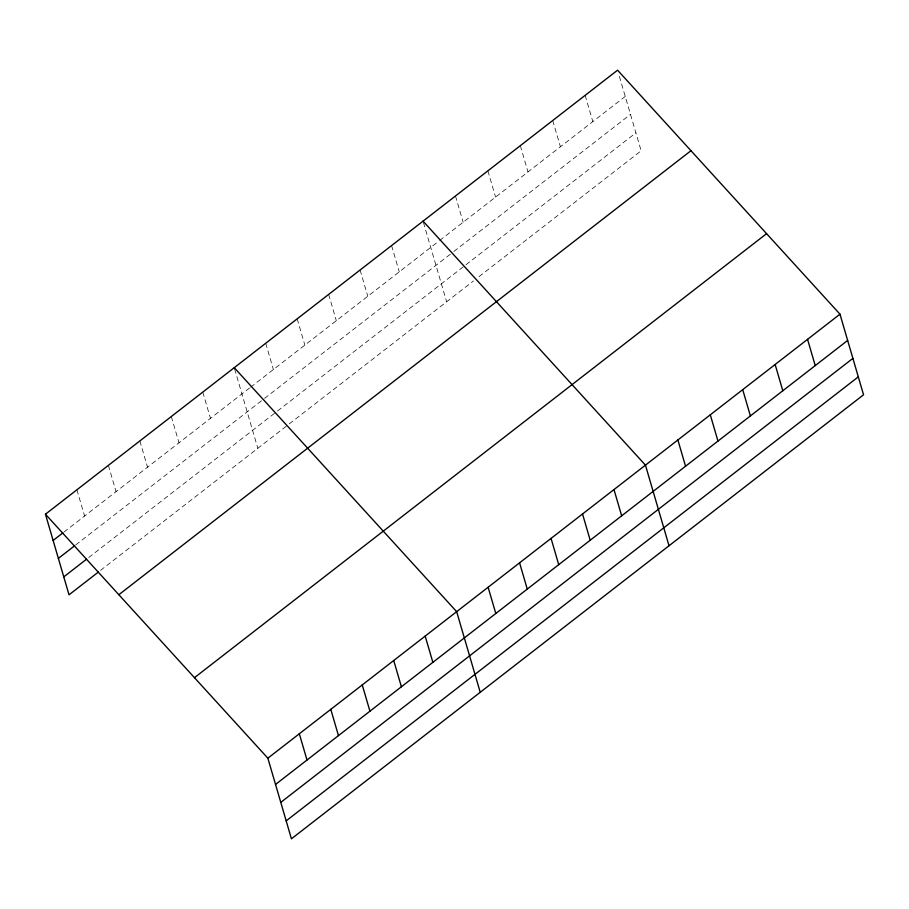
<?xml version="1.0" encoding="UTF-8"?>
<svg xmlns="http://www.w3.org/2000/svg" width="909" height="909" viewBox="0 0 909 909"><rect width="100%" height="100%" fill="white"/><g stroke="black" fill="none" stroke-linecap="round" stroke-linejoin="round"><path stroke-width="0.68" stroke-dasharray="4.54 3.41" d="M63.982 532.038L249.52 388.041M250.611 387.2L438.558 241.34M439.672 240.465L625.244 96.445M75.731 544.923L263.451 399.244M264.53 398.403L452.739 252.338M453.864 251.463L630.494 114.386M88.73 557.512L276.45 411.834M277.529 410.993L464.851 265.61M465.976 264.746L635.902 132.862M100.49 570.398L287.119 425.56M289.289 423.878L473.453 280.949M479.043 276.609L641.14 150.803L619.109 75.436M585.157 95.354L592.827 121.601M552.729 120.511L560.41 146.769M520.312 145.667L527.993 171.926M487.894 170.835L495.564 197.083M455.466 195.992L463.147 222.25M423.435 222.466L446.626 301.765M391.586 245.578L399.267 271.825M360.112 269.996L367.793 296.254M328.649 294.414L336.33 320.672M297.186 318.843L304.856 345.09M265.712 343.261L273.393 369.52M234.636 368.997L257.826 448.296M202.787 392.097L210.456 418.356M171.312 416.527L178.993 442.774M139.85 440.945L147.531 467.203M108.387 465.363L116.057 491.621M76.913 489.781L84.594 516.039"/><path stroke-width="1.36" d="M45.45 514.21L617.575 70.186L839.973 314.173L863.55 394.79L291.425 838.814L267.86 758.197L45.45 514.21L69.027 594.827L98.32 572.091M53.131 540.457L62.891 532.879M58.369 558.399L74.652 545.764M63.778 576.885L86.56 559.194M118.84 594.725L690.965 150.701M194.458 677.682L766.582 233.658M267.86 758.197L839.973 314.173M275.529 784.456L847.654 340.432M280.779 802.386L852.903 358.373M286.187 820.872L858.301 376.86M423.049 221.148L645.458 465.147L669.024 545.764M234.249 367.679L456.659 611.666L480.225 692.283M807.556 339.341L815.237 365.6M775.138 364.498L782.808 390.756M742.71 389.666L750.391 415.913M710.293 414.822L717.974 441.081M677.875 439.979L685.556 466.237M613.984 489.565L621.665 515.823M582.521 513.983L590.202 540.241M551.059 538.412L558.728 564.659M519.584 562.83L527.265 589.089M488.122 587.248L495.803 613.507M425.185 636.095L432.866 662.343M393.722 660.513L401.403 686.772M362.259 684.931L369.929 711.19M330.785 709.35L338.466 735.608M299.322 733.779L307.003 760.026"/></g></svg>
